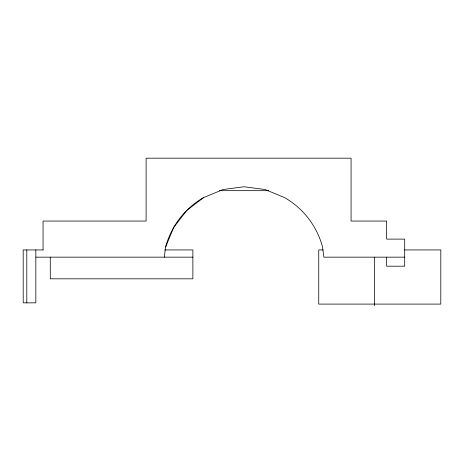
<?xml version="1.0" encoding="UTF-8"?>
<svg xmlns="http://www.w3.org/2000/svg" width="464" height="464" viewBox="0 0 464 464"><rect width="100%" height="100%" fill="white"/><g stroke="black" fill="none" stroke-linecap="round" stroke-linejoin="round"><path stroke-width="0.7" d="M164.279 257.16L165.619 246.97L173.733 227.377L186.644 210.552L203.47 197.647L223.056 189.532L244.081 186.76L265.106 189.532L284.699 197.647A81.229 81.229 0 0 1 322.544 246.97L323.889 257.16L404.701 257.16M219.478 190.669L268.668 190.669M43.152 249.939L23.2 249.939L23.2 302.853L35.838 302.853L35.838 249.939M164.65 249.939L192.879 249.939L192.879 278.823L50.274 278.823L50.274 257.16M323.095 249.939L318.745 249.939L318.745 304.094L440.8 304.094L440.8 249.939L404.614 249.939M35.838 257.16L192.879 257.16M386.645 257.16L386.645 266.185L404.701 266.185L404.701 239.111L386.645 239.111L386.645 221.061L351.08 221.061L351.08 158.178L146.108 158.178L146.108 221.061L43.053 221.061L43.053 249.939M374.552 257.16L374.552 305.822M26.808 249.939L26.808 302.853M165.619 246.97A81.229 81.229 0 0 1 203.47 197.647"/></g></svg>
